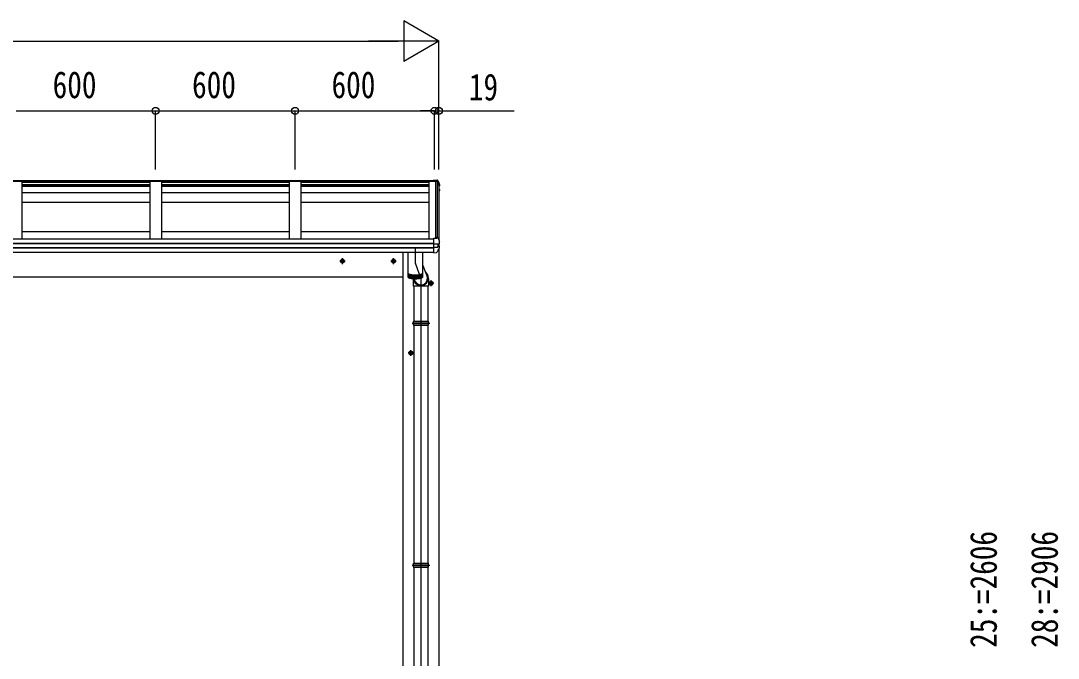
# Model space of a CAD drawing. Units: millimetres, scale not verified. Extents: x -14718 to 14718, y -10395 to 10395.
# Drawn here: x -6884 to -2420, y -3978 to -1236 of the extents above; entities that cross this region are included whole.
import ezdxf
from ezdxf.enums import TextEntityAlignment as Align

# ---------------------------------------------------------------- set-up
doc = ezdxf.new("R2010")
doc.units = ezdxf.units.MM
doc.header["$LTSCALE"] = 50
for name, color, linetype in [('0-3_YKK_12', 2, 'Continuous'), ('0-4_YKK_13', 4, 'Continuous'), ('0-5_YKK_A1', 4, 'Continuous'), ('0-6_YKK_D', 6, 'Continuous')]:
    doc.layers.add(name, color=color, linetype=linetype)
doc.styles.add('ＭＳ ゴシック', font='')
doc.styles.get('ＭＳ ゴシック').set_extended_font_data('MS Gothic')

msp = doc.modelspace()

# ---------------------------------------------------------------- linework, layer by layer
at = {"layer": '0-3_YKK_12'}
msp.add_line((-5162.43, -2345.97), (-5162.43, -4632.96), dxfattribs=at)
msp.add_lwpolyline([(-5186.43, -2216.59), (-5186.43, -2277.61), (-5162.43, -2345.97)], dxfattribs=at)
at = {"layer": '0-4_YKK_13'}
for p, q in [((-5106.93, -1920.5), (-5106.93, -1920.5)), ((-5106.93, -1920.5), (-5092.77, -1921.27)), ((-5106.93, -1920.5), (-5106.93, -1922.93)), ((-5106.93, -1923.36), (-5106.93, -1922.93)), ((-5103.93, -1923.36), (-5106.93, -1923.36)), ((-5103.93, -1923.36), (-5103.93, -1926.59)), ((-5103.93, -1925.6), (-5093.1, -1926.21)), ((-5093.1, -1926.59), (-5103.93, -1926.59)), ((-5093.1, -1926.21), (-5092.73, -1923.73)), ((-5093.1, -1926.21), (-5093.1, -1926.63)), ((-5092.95, -1926.42), (-5092.73, -1924.93)), ((-5091.75, -1926.48), (-5092.95, -1926.42)), ((-5084.93, -1946.22), (-5084.36, -1946.11)), ((-5084.93, -1946.57), (-5084.36, -1946.46)), ((-5083.51, -1947.82), (-5084.93, -1948.1)), ((-5084.93, -1959.88), (-5083.79, -1960.02)), ((-5084.93, -1963.89), (-5083.11, -1964.25)), ((-5082.46, -1942.53), (-5082.46, -1946.55)), ((-5082.1, -1961.14), (-5082.09, -1961.2)), ((-5082.05, -1961.47), (-5082.05, -1965.52)), ((-5084.08, -1965.58), (-5084.93, -1965.42)), ((-5106.93, -2170.75), (-5106.93, -2170.43)), ((-5106.93, -2171.44), (-5106.93, -2170.75)), ((-5106.93, -2193.65), (-5106.93, -2171.44)), ((-5218.43, -2231.12), (-5218.43, -2320.77)), ((-5154.43, -2320.77), (-5154.43, -2231.12)), ((-5106.93, -2194.91), (-5106.93, -2193.65)), ((-5106.93, -2195.75), (-5106.93, -2194.91)), ((-5106.93, -2195.75), (-5092.14, -2195.84)), ((-5106.93, -2209.6), (-5106.93, -2195.75)), ((-5106.93, -2209.6), (-5092.14, -2209.4)), ((-5106.93, -2211.51), (-5106.93, -2209.6)), ((-5106.93, -2213.03), (-5106.93, -2211.51)), ((-5106.93, -2233.51), (-5106.93, -2213.03)), ((-5090.48, -2195.75), (-5084.1, -2194.96)), ((-5089.93, -2195.68), (-5089.93, -2209.48)), ((-5089.93, -2203.47), (-5082.7, -2204.87)), ((-5083.23, -2194.82), (-5083.16, -2194.8)), ((-5083.23, -2194.82), (-5083.23, -2194.81)), ((-5082.36, -2193.82), (-5082.36, -2187.32)), ((-5081.89, -2212.38), (-5081.89, -2205.85)), ((-5488.42, -2269.8), (-5511.42, -2269.8)), ((-5499.92, -2282.31), (-5499.92, -2257.29)), ((-5268.42, -2269.8), (-5291.42, -2269.8)), ((-5279.92, -2282.31), (-5279.92, -2257.29)), ((-5106.93, -2233.91), (-5095.34, -2233.28)), ((-5106.93, -2233.91), (-5106.93, -2233.51)), ((-5094.55, -2232.82), (-5094.56, -2232.84)), ((-5154.43, -2288.65), (-5133.48, -2339.61)), ((-5218.43, -2321.74), (-5218.43, -2337.19)), ((-5217.85, -2338.75), (-5217.85, -2323.29)), ((-5216.61, -2324.48), (-5216.61, -2339.93)), ((-5214.8, -2341.02), (-5214.8, -2325.57)), ((-5212.43, -2326.56), (-5212.43, -2342.02)), ((-5209.56, -2342.92), (-5209.56, -2327.46)), ((-5206.25, -2343.69), (-5206.25, -2328.24)), ((-5202.54, -2328.89), (-5202.54, -2344.35)), ((-5198.53, -2329.4), (-5198.53, -2344.86)), ((-5195.82, -2345.45), (-5195.82, -2377.04)), ((-5194.29, -2329.76), (-5194.29, -2345.22)), ((-5189.89, -2329.97), (-5189.89, -2345.42)), ((-5185.43, -2330.01), (-5185.43, -2345.47)), ((-5180.99, -2329.9), (-5180.99, -2345.35)), ((-5176.66, -2329.62), (-5176.66, -2345.08)), ((-5172.52, -2329.19), (-5172.52, -2344.65)), ((-5168.65, -2328.62), (-5168.65, -2344.08)), ((-5165.13, -2327.92), (-5165.13, -2343.37)), ((-5162.03, -2327.09), (-5162.03, -2342.55)), ((-5159.41, -2326.17), (-5159.41, -2341.63)), ((-5157.31, -2325.17), (-5157.31, -2340.62)), ((-5155.78, -2324.12), (-5155.78, -2339.57)), ((-5154.43, -2337.19), (-5154.43, -2321.74)), ((-5106.92, -2364.8), (-5129.92, -2364.8)), ((-5129.82, -2345.87), (-5129.82, -2377.04)), ((-5118.42, -2377.31), (-5118.42, -2352.29)), ((-5129.82, -2377.04), (-5195.82, -2377.04)), ((-5192.28, -2377.04), (-5192.28, -2527.33)), ((-5132.58, -2377.04), (-5132.58, -2527.33)), ((-5200.43, -2536.33), (-5124.43, -2536.33)), ((-5195.03, -2529.33), (-5129.83, -2529.33)), ((-5195.03, -2543.33), (-5129.83, -2543.33)), ((-5194.43, -2527.33), (-5130.43, -2527.33)), ((-5194.43, -2527.33), (-5194.43, -2529.33)), ((-5194.43, -2543.33), (-5194.43, -2545.33)), ((-5130.43, -2527.33), (-5130.43, -2529.33)), ((-5130.43, -2543.33), (-5130.43, -2545.33)), ((-5194.43, -2545.33), (-5130.43, -2545.33)), ((-5192.28, -2545.33), (-5192.28, -3568.78)), ((-5132.58, -2545.33), (-5132.58, -3568.78)), ((-5193.92, -2664.8), (-5216.92, -2664.8)), ((-5205.42, -2677.31), (-5205.42, -2652.29)), ((-5195.03, -3570.78), (-5129.83, -3570.78)), ((-5194.43, -3568.78), (-5130.43, -3568.78)), ((-5194.43, -3568.78), (-5194.43, -3570.78)), ((-5130.43, -3568.78), (-5130.43, -3570.78)), ((-5200.43, -3577.78), (-5124.43, -3577.78)), ((-5195.03, -3584.78), (-5129.83, -3584.78)), ((-5194.43, -3584.78), (-5194.43, -3586.78)), ((-5194.43, -3586.78), (-5130.43, -3586.78)), ((-5192.28, -3586.78), (-5192.28, -4610.23)), ((-5132.58, -3586.78), (-5132.58, -4610.23)), ((-5130.43, -3584.78), (-5130.43, -3586.78))]:
    msp.add_line(p, q, dxfattribs=at)
for points in [[(-5106.93, -1922.93), (-5092.73, -1923.73), (-5092.73, -1924.93), (-5091.61, -1924.99)], [(-5093.03, -1926.63), (-5092.95, -1926.07), (-5092.95, -1926.42)], [(-5090.12, -1922.48), (-5085.88, -1933.09), (-5082.53, -1942.04), (-5082.47, -1942.31), (-5082.46, -1942.37)], [(-5090.12, -1926.05), (-5089.13, -1928.54), (-5088.15, -1931.04), (-5087.18, -1933.54), (-5086.22, -1936.04), (-5085.28, -1938.55), (-5084.35, -1941.07), (-5083.43, -1943.59), (-5082.53, -1946.11)], [(-5082.46, -1942.37), (-5082.46, -1942.48), (-5082.46, -1942.53)], [(-5082.09, -1961.16), (-5082.06, -1961.33), (-5082.06, -1961.47)], [(-5082.23, -1966.16), (-5083.69, -1968.71), (-5084.93, -1970.83)], [(-5106.93, -2170.43), (-5092.93, -2171.11), (-5092.93, -2165.46), (-5091.17, -2165.56)], [(-5090.29, -2166.18), (-5089.26, -2168.76), (-5088.24, -2171.35), (-5087.23, -2173.94), (-5086.24, -2176.54), (-5085.26, -2179.14), (-5084.3, -2181.75), (-5083.35, -2184.37), (-5082.41, -2186.98)], [(-5082.41, -2186.98), (-5082.37, -2187.19), (-5082.36, -2187.32)], [(-5090.48, -2195.75), (-5090.73, -2195.78), (-5090.88, -2195.79)], [(-5085.71, -2195.04), (-5084.47, -2195), (-5083.23, -2194.81)], [(-5499.92, -2277.31), (-5506.42, -2273.55), (-5506.42, -2266.05), (-5499.92, -2262.29)], [(-5499.92, -2277.31), (-5493.42, -2273.55), (-5493.42, -2266.05), (-5499.92, -2262.29)], [(-5279.92, -2277.31), (-5286.42, -2273.55), (-5286.42, -2266.05), (-5279.92, -2262.29)], [(-5279.92, -2277.31), (-5273.42, -2273.55), (-5273.42, -2266.05), (-5279.92, -2262.29)], [(-5218.43, -2320.77), (-5218.43, -2320.91), (-5218.32, -2321.47), (-5218.06, -2322.03), (-5217.66, -2322.58), (-5217.12, -2323.12), (-5216.44, -2323.65), (-5215.62, -2324.17), (-5214.67, -2324.67), (-5213.59, -2325.15), (-5212.38, -2325.62), (-5211.06, -2326.06), (-5209.62, -2326.48), (-5208.08, -2326.87), (-5206.44, -2327.24), (-5204.71, -2327.57), (-5202.9, -2327.87), (-5201.01, -2328.15), (-5199.05, -2328.38), (-5197.04, -2328.59), (-5194.97, -2328.75), (-5192.87, -2328.89), (-5190.74, -2328.98), (-5188.59, -2329.04), (-5186.43, -2329.06)], [(-5186.43, -2329.06), (-5184.27, -2329.04), (-5182.12, -2328.98), (-5179.99, -2328.89), (-5177.89, -2328.75), (-5175.83, -2328.59), (-5173.81, -2328.38), (-5171.85, -2328.15), (-5169.96, -2327.87), (-5168.15, -2327.57), (-5166.42, -2327.24), (-5164.78, -2326.87), (-5163.24, -2326.48), (-5161.8, -2326.06), (-5160.48, -2325.62), (-5159.27, -2325.15), (-5158.19, -2324.67), (-5157.24, -2324.17), (-5156.42, -2323.65), (-5155.74, -2323.12), (-5155.2, -2322.58), (-5154.8, -2322.03), (-5154.54, -2321.47), (-5154.44, -2320.91), (-5154.43, -2320.77)], [(-5218.38, -2321.26), (-5218.39, -2321.32), (-5218.43, -2321.88), (-5218.32, -2322.44), (-5218.06, -2322.99), (-5217.66, -2323.54), (-5217.12, -2324.08), (-5216.44, -2324.62), (-5215.62, -2325.13), (-5214.67, -2325.64), (-5213.59, -2326.12), (-5212.38, -2326.58), (-5211.06, -2327.03), (-5209.62, -2327.45), (-5208.08, -2327.84), (-5206.44, -2328.2), (-5204.71, -2328.54), (-5202.9, -2328.84), (-5201.01, -2329.11), (-5199.05, -2329.35), (-5197.04, -2329.55), (-5194.97, -2329.72), (-5192.87, -2329.85), (-5190.74, -2329.95), (-5188.59, -2330), (-5186.43, -2330.02)], [(-5218.43, -2337.19), (-5218.43, -2337.33), (-5218.32, -2337.89), (-5218.06, -2338.45), (-5217.66, -2339), (-5217.12, -2339.54), (-5216.44, -2340.07), (-5215.62, -2340.59), (-5214.67, -2341.09), (-5213.59, -2341.57), (-5212.38, -2342.04), (-5211.06, -2342.48), (-5209.62, -2342.9), (-5208.08, -2343.29), (-5206.44, -2343.66), (-5204.71, -2343.99), (-5202.9, -2344.3), (-5201.01, -2344.57), (-5199.05, -2344.8), (-5197.04, -2345.01), (-5194.97, -2345.18), (-5192.87, -2345.31), (-5190.74, -2345.4), (-5188.59, -2345.46), (-5186.43, -2345.48)], [(-5216.73, -2323.44), (-5216.28, -2323.9), (-5215.64, -2324.43), (-5214.86, -2324.94), (-5213.96, -2325.43), (-5212.92, -2325.91), (-5211.76, -2326.37), (-5210.48, -2326.8), (-5209.09, -2327.22), (-5207.59, -2327.6), (-5205.99, -2327.96), (-5204.31, -2328.29), (-5202.54, -2328.59), (-5200.69, -2328.86), (-5198.78, -2329.1), (-5196.81, -2329.3), (-5194.79, -2329.46), (-5192.74, -2329.59), (-5190.65, -2329.69), (-5188.55, -2329.74), (-5186.43, -2329.76)], [(-5186.43, -2330.02), (-5184.27, -2330), (-5182.12, -2329.95), (-5179.99, -2329.85), (-5177.89, -2329.72), (-5175.83, -2329.55), (-5173.81, -2329.35), (-5171.85, -2329.11), (-5169.96, -2328.84), (-5168.15, -2328.54), (-5166.42, -2328.2), (-5164.78, -2327.84), (-5163.24, -2327.45), (-5161.8, -2327.03), (-5160.48, -2326.58), (-5159.27, -2326.12), (-5158.19, -2325.64), (-5157.24, -2325.13), (-5156.42, -2324.62), (-5155.74, -2324.08), (-5155.2, -2323.54), (-5154.8, -2322.99), (-5154.54, -2322.44), (-5154.44, -2321.88), (-5154.47, -2321.32), (-5154.49, -2321.26)], [(-5186.43, -2329.76), (-5184.32, -2329.74), (-5182.21, -2329.69), (-5180.12, -2329.59), (-5178.07, -2329.46), (-5176.05, -2329.3), (-5174.08, -2329.1), (-5172.17, -2328.86), (-5170.32, -2328.59), (-5168.55, -2328.29), (-5166.87, -2327.96), (-5165.27, -2327.6), (-5163.77, -2327.22), (-5162.38, -2326.8), (-5161.1, -2326.37), (-5159.94, -2325.91), (-5158.91, -2325.43), (-5158, -2324.94), (-5157.22, -2324.43), (-5156.58, -2323.9), (-5156.14, -2323.44)], [(-5186.43, -2345.48), (-5184.27, -2345.46), (-5182.12, -2345.4), (-5179.99, -2345.31), (-5177.89, -2345.18), (-5175.83, -2345.01), (-5173.81, -2344.8), (-5171.85, -2344.57), (-5169.96, -2344.3), (-5168.15, -2343.99), (-5166.42, -2343.66), (-5164.78, -2343.29), (-5163.24, -2342.9), (-5161.8, -2342.48), (-5160.48, -2342.04), (-5159.27, -2341.57), (-5158.19, -2341.09), (-5157.24, -2340.59), (-5156.42, -2340.07), (-5155.74, -2339.54), (-5155.2, -2339), (-5154.8, -2338.45), (-5154.54, -2337.89), (-5154.44, -2337.33), (-5154.43, -2337.19)], [(-5118.42, -2372.31), (-5124.92, -2368.55), (-5124.92, -2361.05), (-5118.42, -2357.29)], [(-5118.42, -2372.31), (-5111.92, -2368.55), (-5111.92, -2361.05), (-5118.42, -2357.29)], [(-5205.42, -2672.31), (-5211.92, -2668.55), (-5211.92, -2661.05), (-5205.42, -2657.29)], [(-5205.42, -2672.31), (-5198.92, -2668.55), (-5198.92, -2661.05), (-5205.42, -2657.29)]]:
    msp.add_lwpolyline(points, dxfattribs=at)
for centre, radius in [((-5499.92, -2269.8), 8.5), ((-5499.92, -2269.8), 7.7), ((-5499.92, -2269.8), 6.5), ((-5279.92, -2269.8), 8.5), ((-5279.92, -2269.8), 7.7), ((-5279.92, -2269.8), 6.5), ((-5118.42, -2364.8), 8.5), ((-5118.42, -2364.8), 7.7), ((-5118.42, -2364.8), 6.5), ((-5205.42, -2664.8), 8.5), ((-5205.42, -2664.8), 7.7), ((-5205.42, -2664.8), 6.5)]:
    msp.add_circle(centre, radius, dxfattribs=at)
for centre, radius, start, end in [((-5092.35, -1923.86), 2.62, 31.83445, 99.24), ((-5091.77, -1926.78), 0.3, 21.99494, 87.04231), ((-5091.7, -1926.69), 1.7, 22.00225, 87.0423), ((-5553.87, -2113.04), 498.52, 19.56907, 21.95354), ((-5084.42, -1945.82), 0.3, 280.95393, 327.06409), ((-5084.42, -1946.17), 0.299, 280.88931, 19.51522), ((-5083.81, -1962.35), 2.32, 60.30373, 87.34859), ((-5083.75, -1946.55), 1.3, 280.88938, 19.44863), ((-5083.36, -1961.43), 1.3, 10.02543, 80.23195), ((-5516.69, -1717.26), 499.04, 329.90411, 330.14673), ((-5516.69, -1717.61), 499.04, 329.90411, 330.14673), ((-5084.13, -1965.88), 0.299, 330.19129, 79.12168), ((-5083.35, -1965.52), 1.3, 330.27138, 79.1216), ((-5091.22, -2166.56), 1, 22.05378, 87.04045), ((-5476.83, -1978.68), 459.05, 326.38357, 329.32444), ((-5089.59, -2193.12), 16.37, 265.48312, 268.58725), ((-5083.36, -2193.82), 1, 281.45361, 0), ((-5082.89, -2205.85), 0.998, 0.05121, 79.086), ((-5082.89, -2212.38), 1, 329.32149, 0), ((-5095.4, -2232.28), 1, 273.10735, 326.38063), ((-5168.18, -2536.33), 27.75, 165.38919, 194.61079), ((-5156.68, -2536.33), 27.75, 0, 14.61083), ((-5156.68, -2536.33), 27.75, 345.38917, 0), ((-5168.18, -3577.78), 27.75, 165.38919, 194.61079), ((-5156.68, -3577.78), 27.75, 0, 14.61083), ((-5156.68, -3577.78), 27.75, 345.38917, 0)]:
    msp.add_arc(centre, radius, start, end, dxfattribs=at)
for centre, major_axis, ratio, start_param, end_param in [((-5090.78, -2188.23), (9.96, 2.12), 0.734427, 4.4222801, 4.5475838), ((-5090.78, -2217), (-9.97, 1.96), 0.736539, 4.8664216, 4.9917253), ((-5090.93, -2209.28), (-1, 0.195), 0.067217, 2.8005545, 3.1546872), ((-5162.82, -2342.36), (-33, -3.09), 0.972144, 6.2722874, 10.2640531), ((-5162.75, -2342.36), (-2.75, 29.4), 0.995638, 1.5791601, 4.712389)]:
    msp.add_ellipse(centre, major_axis=major_axis, ratio=ratio, start_param=start_param, end_param=end_param, dxfattribs=at)
at = {"layer": '0-5_YKK_A1'}
for p, q in [((-10185.93, -1925.06), (-5103.93, -1925.06)), ((-6878.93, -1926.63), (-6928.93, -1926.63)), ((-6878.93, -1926.63), (-6878.93, -2173.46)), ((-6328.93, -1932.11), (-6878.93, -1932.11)), ((-6328.93, -1942.14), (-6878.93, -1942.14)), ((-6328.93, -1947), (-6878.93, -1947)), ((-6328.93, -1948.51), (-6878.93, -1948.51)), ((-6278.93, -1926.63), (-6328.93, -1926.63)), ((-6328.93, -1926.63), (-6328.93, -2173.46)), ((-6278.93, -1926.63), (-6328.93, -1926.63)), ((-6278.93, -1926.63), (-6278.93, -2173.46)), ((-5728.93, -1932.11), (-6278.93, -1932.11)), ((-5728.93, -1942.14), (-6278.93, -1942.14)), ((-5728.93, -1947), (-6278.93, -1947)), ((-5728.93, -1948.51), (-6278.93, -1948.51)), ((-5678.93, -1926.63), (-5728.93, -1926.63)), ((-5728.93, -1926.63), (-5728.93, -2173.46)), ((-5678.93, -1926.63), (-5678.93, -2173.46)), ((-5128.93, -1932.11), (-5678.93, -1932.11)), ((-5128.93, -1942.14), (-5678.93, -1942.14)), ((-5128.93, -1947), (-5678.93, -1947)), ((-5128.93, -1948.51), (-5678.93, -1948.51)), ((-5092.05, -1926.63), (-5128.93, -1926.63)), ((-5128.93, -1926.63), (-5128.93, -2173.46)), ((-5103.93, -1926.63), (-5103.93, -1923.36)), ((-5097.63, -2170.88), (-5097.63, -1926.63)), ((-5084.93, -1945.19), (-5092.05, -1926.63)), ((-5091.93, -1926.95), (-5091.93, -2165.52)), ((-5084.93, -1945.19), (-5084.93, -2180.03)), ((-6328.93, -1975.47), (-6878.93, -1975.47)), ((-5728.93, -1975.47), (-6278.93, -1975.47)), ((-5128.93, -1975.47), (-5678.93, -1975.47)), ((-6328.93, -2017.99), (-6878.93, -2017.99)), ((-5728.93, -2017.99), (-6278.93, -2017.99)), ((-5128.93, -2017.99), (-5678.93, -2017.99)), ((-10182.93, -2173.46), (-5106.93, -2173.46)), ((-6328.93, -2144.05), (-6878.93, -2144.05)), ((-5728.93, -2144.05), (-6278.93, -2144.05)), ((-5128.93, -2144.05), (-5678.93, -2144.05)), ((-10182.93, -2192.99), (-5106.93, -2192.99)), ((-10182.93, -2193.89), (-5106.93, -2193.89)), ((-10182.93, -2211.13), (-5106.93, -2211.13)), ((-10182.93, -2213.09), (-5106.93, -2213.09)), ((-10182.93, -2231.12), (-5106.93, -2231.12)), ((-5084.93, -2195.06), (-5084.93, -2204.44)), ((-10050.43, -2337.5), (-5239.43, -2337.5))]:
    msp.add_line(p, q, dxfattribs=at)
for points in [[(-10185.93, -1926.63), (-10185.93, -1923.36), (-5103.93, -1923.36)], [(-5239.43, -2231.12), (-5239.43, -4837.5), (-5239.43, -5387.5)], [(-5085.43, -2218.53), (-5085.43, -4837.5), (-5085.43, -5387.5)]]:
    msp.add_lwpolyline(points, dxfattribs=at)
at = {"layer": '0-6_YKK_D'}
for p, q in [((-5084.93, -1323.36), (-5236.49, -1235.86)), ((-5236.49, -1235.86), (-5236.49, -1410.86)), ((-10029.93, -1323.36), (-5259.93, -1323.36)), ((-5084.93, -1323.36), (-5388.04, -1323.36)), ((-5084.93, -1323.36), (-5236.49, -1410.86)), ((-5084.93, -1875.92), (-5084.93, -1322.36)), ((-6903.93, -1623.36), (-6303.93, -1623.36)), ((-6303.93, -1875.92), (-6303.93, -1622.36)), ((-6303.93, -1875.92), (-6303.93, -1622.36)), ((-6303.93, -1623.36), (-5703.93, -1623.36)), ((-5703.93, -1875.92), (-5703.93, -1622.36)), ((-5703.93, -1875.92), (-5703.93, -1622.36)), ((-5703.93, -1623.36), (-5103.93, -1623.36)), ((-5103.93, -1623.36), (-5163.43, -1623.36)), ((-5103.93, -1875.92), (-5103.93, -1622.36)), ((-5103.93, -1875.92), (-5103.93, -1622.36)), ((-5103.93, -1623.36), (-5084.93, -1623.36)), ((-5084.93, -1875.92), (-5084.93, -1622.36)), ((-5084.93, -1623.36), (-4761.13, -1623.36))]:
    msp.add_line(p, q, dxfattribs=at)
for centre in [(-6303.93, -1623.36), (-6303.93, -1623.36), (-5703.93, -1623.36), (-5703.93, -1623.36), (-5103.93, -1623.36), (-5103.93, -1623.36), (-5084.93, -1623.36)]:
    msp.add_circle(centre, 14.88, dxfattribs=at)

# ---------------------------------------------------------------- texts
at = {"layer": '0-6_YKK_D', "style": 'ＭＳ ゴシック', "width": 0.8}
for s, p in [('600', (-6746.73, -1603.36)), ('600', (-6146.73, -1603.36)), ('600', (-5546.73, -1603.36)), ('19', (-4955.93, -1613.36))]:
    msp.add_text(s, height=115.5, dxfattribs=at).set_placement(p, align=Align.BOTTOM_LEFT)
for s, p in [('25:=2606', (-2649.93, -3933.31)), ('28:=2906', (-2387.43, -3933.31))]:
    msp.add_text(s, height=115.5, rotation=90, dxfattribs=at).set_placement(p, align=Align.BOTTOM_LEFT)

doc.saveas('drawing.dxf')
